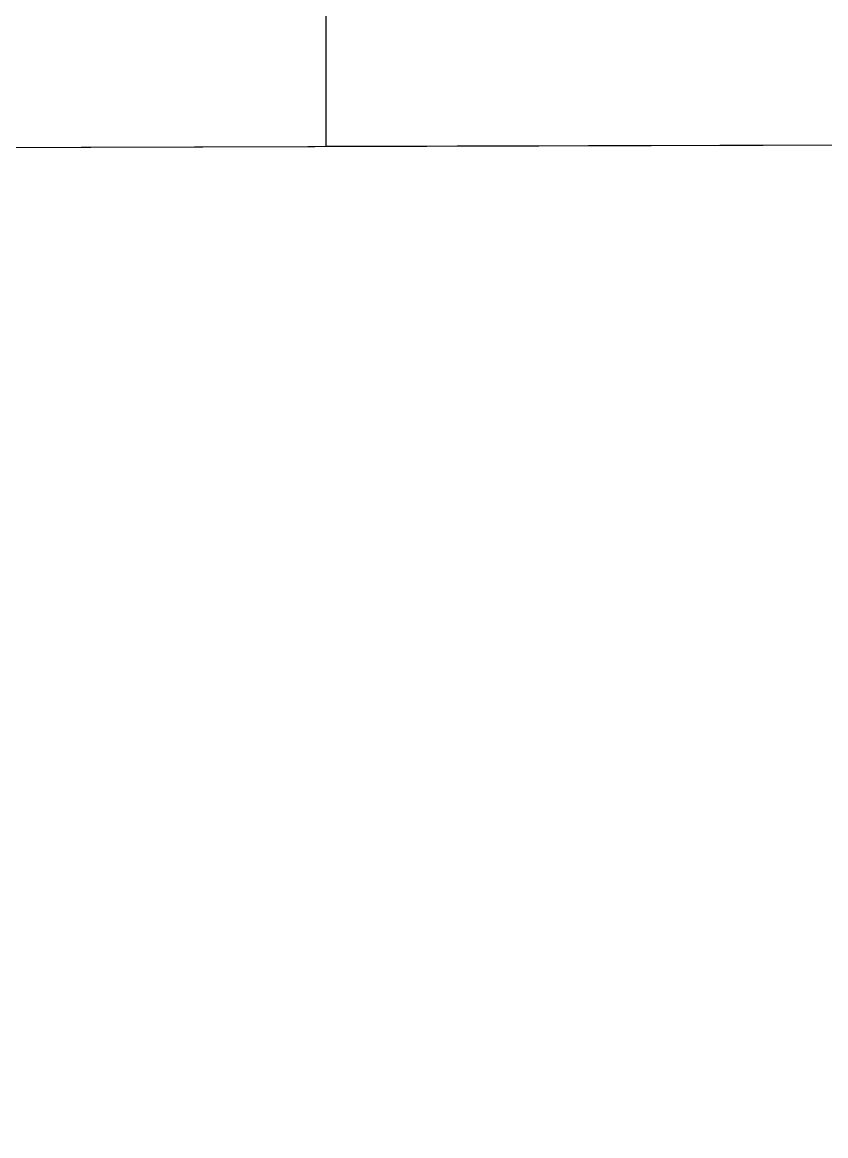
# Model space of a CAD drawing. Header units: millimetres. Extents: x 29397 to 29927, y 26123 to 26652.
# Drawn here: x 29694.05 to 29724.77, y 26256.61 to 26299.16 of the extents above; entities that cross this region are included whole.
import ezdxf

# ---------------------------------------------------------------- set-up
doc = ezdxf.new("R2010")
doc.units = ezdxf.units.MM
doc.header["$LTSCALE"] = 0.3
for name, color, linetype in [('_InternalRoad', 3, 'Continuous'), ('_Plot', 7, 'Continuous'), ('_SurveyNo', 8, 'Continuous')]:
    doc.layers.add(name, color=color, linetype=linetype)
doc.layers.add('_SideBoundary', color=1, linetype='Continuous', true_color=0xff0000)

msp = doc.modelspace()

# ---------------------------------------------------------------- linework, layer by layer
at = {"layer": '_InternalRoad'}
msp.add_lwpolyline([(29705.66, 26294.42), (29725.742, 26294.48), (29757.228, 26295.636), (29763.243, 26295.857), (29769.257, 26296.077), (29825.589, 26298.145), (29825.384, 26304.141), (29825.18, 26310.138), (29725.503, 26306.48), (29705.66, 26306.42), (29705.66, 26294.42)], close=True, dxfattribs=at)
at = {"layer": '_Plot'}
msp.add_lwpolyline([(29721.705, 26345.62), (29716.939, 26398.244), (29591.151, 26394.888), (29591.151, 26445.805), (29584.662, 26520.159), (29573.003, 26515.725), (29579.151, 26445.283), (29579.151, 26394.568), (29561.044, 26394.085), (29560.61, 26388.782), (29448.945, 26388.782), (29451.917, 26301.216), (29538.129, 26293.912), (29726.668, 26294.483), (29742.042, 26161.836), (29817.719, 26142.727), (29817.589, 26220.061), (29828.251, 26220.067), (29825.18, 26310.138), (29725.503, 26306.48)], close=True, dxfattribs=at)
at = {"layer": '_SideBoundary'}
msp.add_lwpolyline([(29451.917, 26301.216), (29508.009, 26296.464), (29538.129, 26293.912), (29548.977, 26293.945), (29591.457, 26294.074), (29648.576, 26294.247), (29726.668, 26294.483), (29728.806, 26276.03), (29730.736, 26259.381), (29732.666, 26242.733), (29734.596, 26226.084), (29736.525, 26209.436), (29738.386, 26193.383), (29740.211, 26177.639), (29742.042, 26161.836), (29773.662, 26153.852), (29817.719, 26142.727), (29803, 26129.636), (29446.919, 26129.636)], close=True, dxfattribs=at)
at = {"layer": '_SurveyNo'}
msp.add_lwpolyline([(29721.705, 26345.62), (29716.939, 26398.244), (29561.044, 26394.085), (29560.61, 26388.782), (29501.445, 26388.782), (29498.646, 26297.257), (29538.129, 26293.912), (29726.668, 26294.483)], close=True, dxfattribs=at)

doc.saveas('drawing.dxf')
